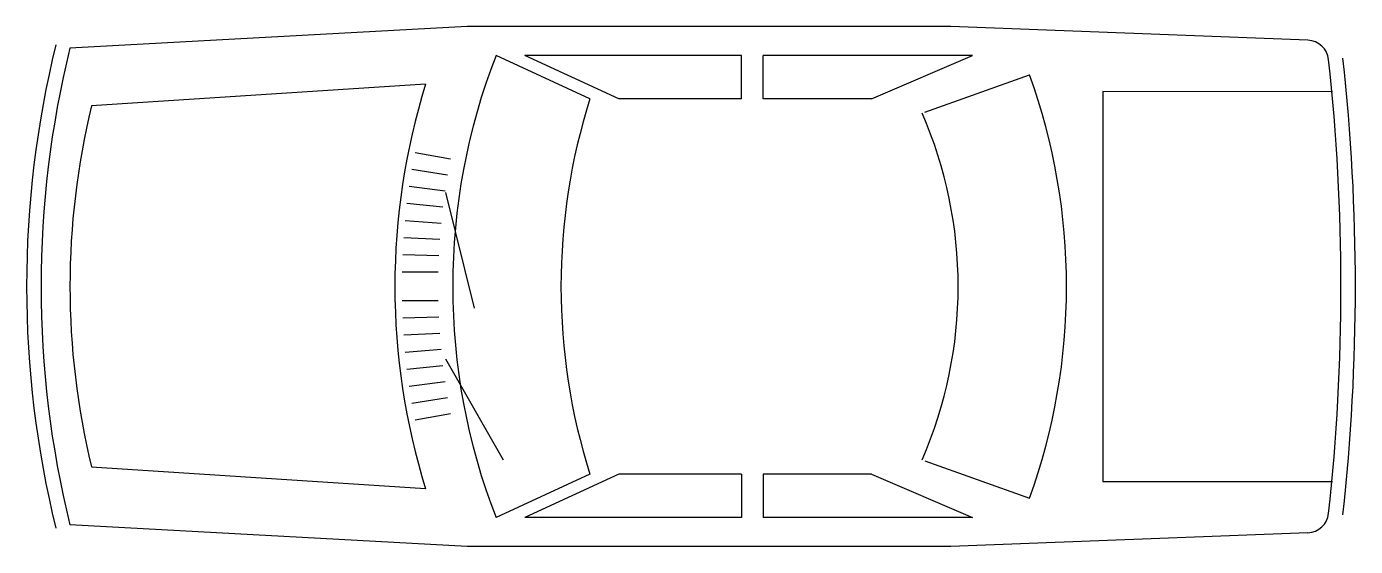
# Model space of a CAD drawing. Extents: x -2.3 to 1.9, y -0.84 to 0.81.
import ezdxf

# ---------------------------------------------------------------- set-up
doc = ezdxf.new("R2010")
doc.units = 0
doc.header["$LTSCALE"] = 1.2
doc.header["$MEASUREMENT"] = 0
doc.layers.add('CARRO', color=3, linetype='CONTINUOUS')

msp = doc.modelspace()

# ---------------------------------------------------------------- linework, layer by layer
at = {"layer": 'CARRO'}
for p, q in [((-0.909, 0.8053), (-2.1663, 0.7368)), ((0.6226, 0.8053), (-0.909, 0.8053)), ((1.7525, 0.7619), (0.6226, 0.8053)), ((-0.5204, 0.5767), (-0.8176, 0.7139)), ((-0.429, 0.5767), (-0.7261, 0.7139)), ((-0.0403, 0.7139), (-0.7261, 0.7139)), ((-0.0403, 0.5767), (-0.0403, 0.7139)), ((0.6912, 0.7139), (0.0282, 0.7139)), ((0.0282, 0.5767), (0.0282, 0.7139)), ((0.3711, 0.5767), (0.6912, 0.7139)), ((0.5394, 0.534), (0.8715, 0.6526)), ((-1.0403, 0.6229), (-2.0977, 0.5539)), ((1.8299, 0.5992), (1.1027, 0.5996)), ((1.1027, 0.5996), (1.1027, -0.6348)), ((-0.0403, 0.5767), (-0.429, 0.5767)), ((0.3711, 0.5767), (0.0282, 0.5767)), ((-0.9612, 0.386), (-1.0737, 0.4058)), ((-0.9706, 0.3354), (-1.0836, 0.3524)), ((-0.9788, 0.2845), (-1.0922, 0.2987)), ((-0.9776, 0.2796), (-0.8862, -0.0862)), ((-0.9857, 0.2335), (-1.0994, 0.2449)), ((-0.9913, 0.1823), (-1.1053, 0.1908)), ((-0.9956, 0.131), (-1.1098, 0.1367)), ((-0.9987, 0.0796), (-1.1129, 0.0824)), ((-1.0005, 0.0281), (-1.1148, 0.0281)), ((-1.0005, -0.0633), (-1.1148, -0.0633)), ((-0.9987, -0.1148), (-1.1129, -0.1176)), ((-0.9956, -0.1662), (-1.1098, -0.1719)), ((-0.9913, -0.2175), (-1.1053, -0.2261)), ((-0.9776, -0.2462), (-0.7947, -0.5663)), ((-0.9857, -0.2687), (-1.0994, -0.2801)), ((-0.9788, -0.3197), (-1.0922, -0.334)), ((-0.9706, -0.3706), (-1.0836, -0.3876)), ((-0.9612, -0.4212), (-1.0737, -0.4411)), ((0.5394, -0.5692), (0.8715, -0.6878)), ((-1.0403, -0.6581), (-2.0977, -0.5891)), ((-0.5204, -0.612), (-0.8176, -0.7491)), ((-0.429, -0.612), (-0.7261, -0.7491)), ((-0.0403, -0.612), (-0.429, -0.612)), ((-0.0403, -0.612), (-0.0403, -0.7491)), ((0.0282, -0.612), (0.0282, -0.7491)), ((0.3711, -0.612), (0.0282, -0.612)), ((0.3711, -0.612), (0.6912, -0.7491)), ((1.1027, -0.6348), (1.8299, -0.6348)), ((-0.0403, -0.7491), (-0.7261, -0.7491)), ((0.6912, -0.7491), (0.0282, -0.7491)), ((-0.909, -0.8406), (-2.1663, -0.772)), ((1.7525, -0.7971), (0.6226, -0.8406)), ((0.6226, -0.8406), (-0.909, -0.8406))]:
    msp.add_line(p, q, dxfattribs=at)
for centre, radius, start, end in [((1.7498, 0.6934), 0.0686, 6.2212, 87.7974), ((0.8998, -0.0176), 3.2033, 166.1775, 193.8225), ((0.8998, -0.0176), 3.1575, 166.1775, 193.8225), ((1.0646, -0.0176), 2.0193, 158.7607, 201.2393), ((-4.7724, -0.0176), 6.6294, 353.77883, 6.22117), ((-4.7724, -0.0176), 6.6751, 353.77883, 6.22117), ((-0.9913, -0.0176), 1.9797, 340.2127, 19.7873), ((1.0188, -0.0176), 2.1565, 162.7227, 197.2773), ((0.2492, -0.0176), 2.4155, 166.3145, 193.6855), ((1.3655, -0.0176), 1.9774, 162.5077, 197.4923), ((-0.7284, -0.0176), 1.3739, 336.4634, 23.5366), ((1.7498, -0.7286), 0.0686, 272.2026, 353.7788)]:
    msp.add_arc(centre, radius, start, end, dxfattribs=at)

doc.saveas('drawing.dxf')
